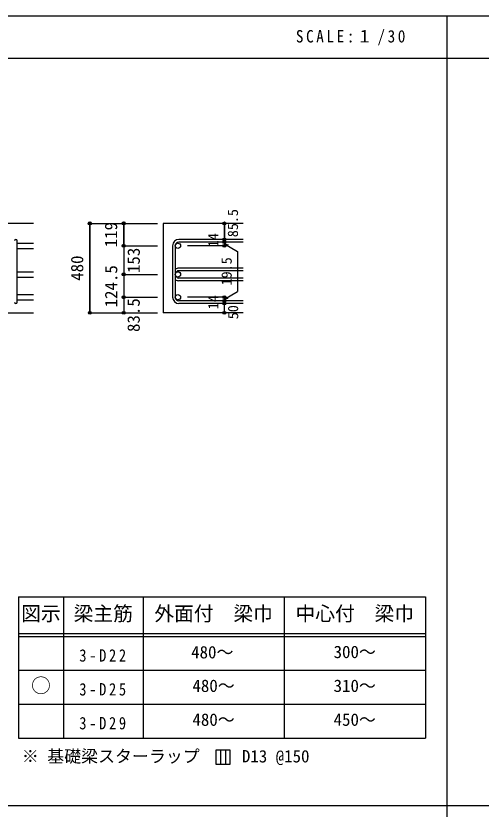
# Model space of a CAD drawing. Units: millimetres at full size, sheet at 1:30, with parts at other scales. Extents: x -5973 to 5954, y -4195 to 4201.
# Drawn here: x -3414 to -942, y -15 to 4201 of the extents above; entities that cross this region are included whole.
import ezdxf
from ezdxf.enums import TextEntityAlignment as Align

# ---------------------------------------------------------------- set-up
doc = ezdxf.new("R2010")
doc.units = ezdxf.units.MM
doc.header["$LTSCALE"] = 30
doc.header["$PDMODE"] = 32
doc.header["$PDSIZE"] = 15
for name, color, linetype in [('0-1_躯体線', 2, 'Continuous'), ('0-5_基礎梁筋', 7, 'Continuous'), ('0-6_スタラップ筋', 7, 'Continuous'), ('0-D_寸法', 4, 'Continuous'), ('6-7_文字', 7, 'Continuous'), ('6-E_枠', 7, 'Continuous'), ('F-0_枠', 6, 'Continuous')]:
    doc.layers.add(name, color=color, linetype=linetype)
doc.styles.add('ＭＳ ゴシック', font='')
doc.styles.get('ＭＳ ゴシック').set_extended_font_data('MS Gothic')

msp = doc.modelspace()

# ---------------------------------------------------------------- linework, layer by layer
at = {"layer": '0-1_躯体線'}
for p, q in [((-3320.8, 3098.3), (-4870.8, 3098.3)), ((-2205.8, 3098.3), (-2630.8, 3098.3)), ((-2630.8, 3098.3), (-2630.8, 2622.3)), ((-3720.8, 2622.3), (-3320.8, 2622.3)), ((-2205.8, 2622.3), (-2630.8, 2622.3))]:
    msp.add_line(p, q, dxfattribs=at)
at = {"layer": '0-5_基礎梁筋'}
for p, q in [((-3406.8, 2993.1), (-3320.8, 2993.1)), ((-3406.8, 2965.1), (-3320.8, 2965.1)), ((-3406.8, 2841.1), (-3320.8, 2841.1)), ((-3406.8, 2813.1), (-3320.8, 2813.1)), ((-3406.8, 2719.8), (-3320.8, 2719.8)), ((-3406.8, 2691.8), (-3320.8, 2691.8))]:
    msp.add_line(p, q, dxfattribs=at)
at = {"layer": '0-5_基礎梁筋', "color": 3}
for centre in [(-2552.8, 2979.1), (-2552.8, 2827.1), (-2552.8, 2705.8)]:
    msp.add_circle(centre, 14, dxfattribs=at)
at = {"layer": '0-6_スタラップ筋'}
for p, q in [((-3406.8, 2679.3), (-3406.8, 3005.6)), ((-2205.8, 3012.6), (-2547.3, 3012.6)), ((-2205.8, 2998.6), (-2547.3, 2998.6)), ((-2580.8, 2979.1), (-2580.8, 2705.8)), ((-2566.8, 2979.1), (-2566.8, 2705.8)), ((-2205.8, 2860.6), (-2547.3, 2860.6)), ((-2205.8, 2846.6), (-2547.3, 2846.6)), ((-2205.8, 2807.6), (-2547.3, 2807.6)), ((-2205.8, 2793.6), (-2547.3, 2793.6)), ((-2205.8, 2686.3), (-2547.3, 2686.3)), ((-2205.8, 2672.3), (-2547.3, 2672.3))]:
    msp.add_line(p, q, dxfattribs=at)
for centre, radius, start, end in [((-3413.8, 3005.6), 7, 0, 180), ((-2547.3, 2979.1), 33.5, 90, 180), ((-2547.3, 2979.1), 19.5, 90, 180), ((-2547.3, 2827.1), 33.5, 90, 125.59765), ((-2547.3, 2827.1), 19.5, 90, 180), ((-2547.3, 2827.1), 19.5, 180, 270), ((-2547.3, 2827.1), 33.5, 234.40235, 270), ((-2547.3, 2705.8), 33.5, 180, 270), ((-2547.3, 2705.8), 19.5, 180, 270), ((-3413.8, 2679.3), 7, 180, 0)]:
    msp.add_arc(centre, radius, start, end, dxfattribs=at)
at = {"layer": '0-D_寸法'}
for p, q in [((-3020.8, 3098.3), (-3020.8, 2622.3)), ((-3020.8, 3098.3), (-2840.8, 3098.3)), ((-3020.8, 3098.3), (-2840.8, 3098.3)), ((-3020.8, 2622.3), (-3020.8, 3098.3)), ((-2840.8, 3098.3), (-2660.8, 3098.3)), ((-2840.8, 3098.3), (-2660.8, 3098.3)), ((-2840.8, 2976.6), (-2840.8, 3098.3)), ((-2305.8, 2998.6), (-2305.8, 3012.6)), ((-2305.8, 2998.6), (-2305.8, 2979.1)), ((-2840.8, 2979.1), (-2660.8, 2979.1)), ((-2840.8, 2979.1), (-2660.8, 2979.1)), ((-2840.8, 2976.6), (-2840.8, 2809.3)), ((-2305.8, 2979.1), (-2501.89, 2979.1)), ((-2305.8, 2988.85), (-2286.48, 2983.68)), ((-2305.8, 2988.85), (-2235.74, 2948.4)), ((-2235.74, 2948.4), (-2235.74, 2736.5)), ((-2840.8, 2827.1), (-2660.8, 2827.1)), ((-2840.8, 2705.8), (-2660.8, 2705.8)), ((-2305.8, 2705.8), (-2501.89, 2705.8)), ((-2305.8, 2696.05), (-2235.74, 2736.5)), ((-2305.8, 2686.3), (-2305.8, 2705.8)), ((-2305.8, 2696.05), (-2286.48, 2701.23)), ((-2305.8, 2672.3), (-2305.8, 2686.3)), ((-2305.8, 2622.3), (-2305.8, 2672.3)), ((-3020.8, 2622.3), (-2840.8, 2622.3)), ((-2840.8, 2622.3), (-2660.8, 2622.3))]:
    msp.add_line(p, q, dxfattribs=at)
for points in [[(-2840.8, 3098.3), (-2840.8, 2976.6), (-2840.8, 2794.83)], [(-2840.8, 3098.3), (-2840.8, 2979.1), (-2840.8, 2836.8), (-2840.8, 2705.8)], [(-2305.8, 3098.3), (-2305.8, 3012.6), (-2305.8, 3098.3)], [(-2840.8, 2794.83), (-2840.8, 2705.8), (-2840.8, 2622.3)]]:
    msp.add_lwpolyline(points, dxfattribs=at)
for centre, radius in [((-3020.8, 3098.3), 8), ((-3020.8, 3098.3), 7.2), ((-3020.8, 3098.3), 6.4), ((-3020.8, 3098.3), 5.6), ((-3020.8, 3098.3), 4.8), ((-3020.8, 3098.3), 4), ((-3020.8, 3098.3), 3.2), ((-3020.8, 3098.3), 2.4), ((-3020.8, 3098.3), 1.6), ((-3020.8, 3098.3), 0.8), ((-2840.8, 3098.3), 8), ((-2840.8, 3098.3), 7.2), ((-2840.8, 3098.3), 6.4), ((-2840.8, 3098.3), 5.6), ((-2840.8, 3098.3), 4.8), ((-2840.8, 3098.3), 4), ((-2840.8, 3098.3), 3.2), ((-2840.8, 3098.3), 2.4), ((-2840.8, 3098.3), 1.6), ((-2840.8, 3098.3), 0.8), ((-2305.8, 3098.3), 4), ((-2305.8, 3098.3), 3.6), ((-2305.8, 3098.3), 3.2), ((-2305.8, 3098.3), 2.8), ((-2305.8, 3098.3), 2.4), ((-2305.8, 3098.3), 2), ((-2305.8, 3098.3), 1.6), ((-2305.8, 3098.3), 1.2), ((-2305.8, 3098.3), 0.8), ((-2305.8, 3098.3), 0.4), ((-2305.8, 3012.6), 4), ((-2305.8, 2998.6), 4), ((-2305.8, 3012.6), 3.6), ((-2305.8, 2998.6), 3.6), ((-2305.8, 3012.6), 3.2), ((-2305.8, 2998.6), 3.2), ((-2305.8, 3012.6), 2.8), ((-2305.8, 2998.6), 2.8), ((-2305.8, 3012.6), 2.4), ((-2305.8, 2998.6), 2.4), ((-2305.8, 3012.6), 2), ((-2305.8, 2998.6), 2), ((-2305.8, 3012.6), 1.6), ((-2305.8, 2998.6), 1.6), ((-2305.8, 3012.6), 1.2), ((-2305.8, 2998.6), 1.2), ((-2305.8, 3012.6), 0.8), ((-2305.8, 2998.6), 0.8), ((-2305.8, 3012.6), 0.4), ((-2305.8, 2998.6), 0.4), ((-2840.8, 2979.1), 8), ((-2840.8, 2979.1), 7.2), ((-2840.8, 2979.1), 6.4), ((-2840.8, 2979.1), 5.6), ((-2840.8, 2979.1), 4.8), ((-2840.8, 2979.1), 4), ((-2840.8, 2979.1), 3.2), ((-2840.8, 2979.1), 2.4), ((-2840.8, 2979.1), 1.6), ((-2840.8, 2979.1), 0.8), ((-2305.8, 2979.1), 4), ((-2305.8, 2979.1), 3.6), ((-2305.8, 2979.1), 3.2), ((-2305.8, 2979.1), 2.8), ((-2305.8, 2979.1), 2.4), ((-2305.8, 2979.1), 2), ((-2305.8, 2979.1), 1.6), ((-2305.8, 2979.1), 1.2), ((-2305.8, 2979.1), 0.8), ((-2305.8, 2979.1), 0.4), ((-2840.8, 2827.1), 8), ((-2840.8, 2827.1), 7.2), ((-2840.8, 2827.1), 6.4), ((-2840.8, 2827.1), 5.6), ((-2840.8, 2827.1), 4.8), ((-2840.8, 2827.1), 4), ((-2840.8, 2827.1), 3.2), ((-2840.8, 2827.1), 2.4), ((-2840.8, 2827.1), 1.6), ((-2840.8, 2827.1), 0.8), ((-2840.8, 2705.8), 8), ((-2840.8, 2705.8), 7.2), ((-2840.8, 2705.8), 6.4), ((-2840.8, 2705.8), 5.6), ((-2840.8, 2705.8), 4.8), ((-2840.8, 2705.8), 4), ((-2840.8, 2705.8), 3.2), ((-2840.8, 2705.8), 2.4), ((-2840.8, 2705.8), 1.6), ((-2840.8, 2705.8), 0.8), ((-2305.8, 2705.8), 4), ((-2305.8, 2705.8), 3.6), ((-2305.8, 2705.8), 3.2), ((-2305.8, 2705.8), 2.8), ((-2305.8, 2705.8), 2.4), ((-2305.8, 2705.8), 2), ((-2305.8, 2705.8), 1.6), ((-2305.8, 2705.8), 1.2), ((-2305.8, 2705.8), 0.8), ((-2305.8, 2705.8), 0.4), ((-2305.8, 2686.3), 4), ((-2305.8, 2672.3), 4), ((-2305.8, 2686.3), 3.6), ((-2305.8, 2672.3), 3.6), ((-2305.8, 2686.3), 3.2), ((-2305.8, 2672.3), 3.2), ((-2305.8, 2686.3), 2.8), ((-2305.8, 2672.3), 2.8), ((-2305.8, 2686.3), 2.4), ((-2305.8, 2672.3), 2.4), ((-2305.8, 2686.3), 2), ((-2305.8, 2672.3), 2), ((-2305.8, 2686.3), 1.6), ((-2305.8, 2672.3), 1.6), ((-2305.8, 2686.3), 1.2), ((-2305.8, 2672.3), 1.2), ((-2305.8, 2686.3), 0.8), ((-2305.8, 2672.3), 0.8), ((-2305.8, 2686.3), 0.4), ((-2305.8, 2672.3), 0.4), ((-3020.8, 2622.3), 7.2), ((-3020.8, 2622.3), 6.4), ((-3020.8, 2622.3), 5.6), ((-3020.8, 2622.3), 4.8), ((-3020.8, 2622.3), 4), ((-3020.8, 2622.3), 3.2), ((-3020.8, 2622.3), 2.4), ((-3020.8, 2622.3), 1.6), ((-3020.8, 2622.3), 0.8), ((-2840.8, 2622.3), 7.2), ((-2840.8, 2622.3), 6.4), ((-2840.8, 2622.3), 5.6), ((-2840.8, 2622.3), 4.8), ((-2840.8, 2622.3), 4), ((-2840.8, 2622.3), 3.2), ((-2840.8, 2622.3), 2.4), ((-2840.8, 2622.3), 1.6), ((-2840.8, 2622.3), 0.8), ((-2305.8, 2622.3), 4), ((-2305.8, 2622.3), 3.6), ((-2305.8, 2622.3), 3.2), ((-2305.8, 2622.3), 2.8), ((-2305.8, 2622.3), 2.4), ((-2305.8, 2622.3), 2), ((-2305.8, 2622.3), 1.6), ((-2305.8, 2622.3), 1.2), ((-2305.8, 2622.3), 0.8), ((-2305.8, 2622.3), 0.4)]:
    msp.add_circle(centre, radius, dxfattribs=at)
at = {"layer": '0-D_寸法', "color": 7}
for p in [(-3020.8, 3098.3), (-2840.8, 3098.3), (-2305.8, 3098.3), (-2305.8, 3012.6), (-2305.8, 2998.6), (-2840.8, 2979.1), (-2305.8, 2979.1), (-2840.8, 2827.1), (-2840.8, 2705.8), (-2305.8, 2705.8), (-2305.8, 2705.8), (-2305.8, 2686.3), (-2305.8, 2672.3), (-3020.8, 2622.3), (-2840.8, 2622.3), (-2305.8, 2622.3)]:
    msp.add_point(p, dxfattribs=at)
at = {"layer": '6-7_文字'}
for p, q in [((-2350.68, 298.11), (-2350.68, 223.11)), ((-2275.68, 298.11), (-2350.68, 298.11)), ((-2325.68, 298.11), (-2325.68, 223.11)), ((-2300.68, 298.11), (-2300.68, 223.11)), ((-2275.68, 223.11), (-2275.68, 298.11)), ((-2350.68, 223.11), (-2275.68, 223.11))]:
    msp.add_line(p, q, dxfattribs=at)
at = {"layer": '6-E_枠', "color": 3}
for p, q in [((-3400.52, 1112.77), (-3400.52, 362.77)), ((-3400.52, 1112.77), (-1238, 1112.77)), ((-1238, 1112.77), (-1238, 362.77)), ((-3400.52, 362.77), (-1238, 362.77))]:
    msp.add_line(p, q, dxfattribs=at)
at = {"layer": '6-E_枠'}
for p, q in [((-3160.52, 1112.77), (-3160.52, 362.77)), ((-2738, 1112.77), (-2738, 362.77)), ((-1988, 1112.77), (-1988, 362.77)), ((-3400.52, 917.77), (-1238, 917.77)), ((-3400.52, 902.77), (-1238, 902.77)), ((-3400.52, 722.77), (-1238, 722.77)), ((-3400.52, 542.77), (-1238, 542.77))]:
    msp.add_line(p, q, dxfattribs=at)
at = {"layer": 'F-0_枠'}
msp.add_line((-5972.88, 4201.15), (5954.1, 4201.15), dxfattribs=at)
at = {"layer": 'F-0_枠', "color": 2}
for p, q in [((-1124.64, 4201.15), (-1124.64, -4195.24)), ((-5972.88, 3976.15), (3723.6, 3976.15)), ((3723.6, 2.95), (-5972.88, 2.95))]:
    msp.add_line(p, q, dxfattribs=at)

# ---------------------------------------------------------------- texts
at = {"layer": '0-D_寸法', "style": 'ＭＳ ゴシック'}
for s, height, p in [('85.5', 54.99, (-2216.9, 3024.71)), ('119', 65.98, (-2855.8, 2971.2)), ('14', 54.99, (-2321.03, 2971.44)), ('153', 65.98, (-2735.34, 2834.05)), ('480', 65.98, (-3035.8, 2792.8)), ('19.5', 54.99, (-2250.19, 2768.39)), ('124.5', 65.98, (-2854.99, 2651.54)), ('14', 54.99, (-2321.06, 2641.62)), ('83.5', 65.98, (-2735.73, 2520.85)), ('50', 54.99, (-2215.8, 2588.8))]:
    msp.add_text(s, height=height, rotation=90, dxfattribs=at).set_placement(p, align=Align.BOTTOM_LEFT)
at = {"layer": '6-7_文字', "color": 2, "style": 'ＭＳ ゴシック'}
for s, p in [('図示', (-3385.52, 962.77)), ('梁主筋', (-3106.76, 962.77)), ('外面付\u3000梁巾', (-2678, 962.77)), ('中心付\u3000梁巾', (-1928, 962.77)), ('○', (-3333.02, 580.27))]:
    msp.add_text(s, height=76.98, dxfattribs=at).set_placement(p, align=Align.BOTTOM_LEFT)
at = {"layer": '6-7_文字', "style": 'ＭＳ ゴシック'}
for s, p in [('480～', (-2482.53, 766.27)), ('300～', (-1725.5, 767.77)), ('480～', (-2475.5, 587.77)), ('310～', (-1725.5, 587.77)), ('480～', (-2475.5, 407.77)), ('450～', (-1725.5, 407.77)), ('※ 基礎梁スターラップ     D13 @150', (-3381.96, 213.19))]:
    msp.add_text(s, height=65.98, dxfattribs=at).set_placement(p, align=Align.BOTTOM_LEFT)
at = {"layer": '6-7_文字', "color": 2, "insert": (-1925.98, 4043.65), "char_height": 65.98, "attachment_point": 7, "style": 'ＭＳ ゴシック'}
msp.add_mtext('\\T1.34;\\W0.9;SCALE:１/30', dxfattribs=at)
at = {"layer": '6-7_文字', "char_height": 65.98, "attachment_point": 7, "style": 'ＭＳ ゴシック'}
for s, insert in [('\\T1.38;\\W0.85;3-D22', (-3076.76, 767.77)), ('\\T1.38;\\W0.85;3-D25', (-3076.76, 587.77)), ('\\T1.38;\\W0.85;3-D29', (-3076.76, 407.77))]:
    msp.add_mtext(s, dxfattribs=dict(at, insert=insert))

doc.saveas('drawing.dxf')
